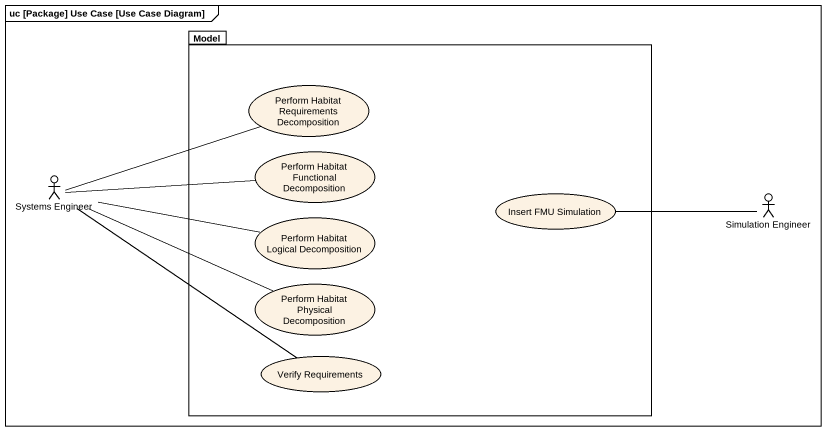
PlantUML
@startuml
mainframe uc [Package] Use Case [Use Case Diagram]
package Model {
  usecase "Perform Habitat Requirements Decomposition" as Perform_Habitat
  usecase "Perform Habitat Functional Decomposition" as Perform_Habitat_Functional
  usecase "Insert FMU Simulation" as Insert_FMU_Simulation
  usecase "Perform Habitat Logical Decomposition" as Perform_Habitat_Logical
  usecase "Perform Habitat Physical Decomposition" as Perform_Habitat_Physical
  usecase "Verify Requirements" as Verify_Requirements
}
actor "Systems Engineer" as Systems_Engineer
actor "Simulation Engineer" as Simulation_Engineer
Systems_Engineer -right- Perform_Habitat
Systems_Engineer -right- Perform_Habitat_Functional
Systems_Engineer -right- Perform_Habitat_Logical
Systems_Engineer -right- Perform_Habitat_Physical
Systems_Engineer -- Verify_Requirements
Simulation_Engineer -left- Insert_FMU_Simulation
@enduml
